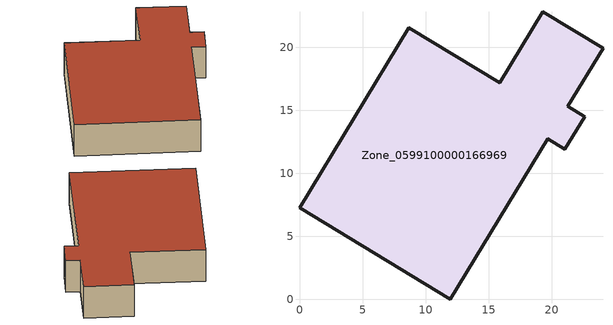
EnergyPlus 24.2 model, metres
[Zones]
Zone_0599100000166969
 floor ground (C_G): 15.87,17.17 19.3,22.82 24.07,19.91 21.27,15.32 22.63,14.48 21.05,11.9 19.7,12.73 11.95,0 0,7.27 8.68,21.54 z0
 wall outside (C_F): 21.05,11.9 22.63,14.48 21.27,15.32 24.07,19.91 19.3,22.82 15.87,17.17 8.68,21.54 0,7.27 11.95,0 19.7,12.73 21.05,11.9 z0:4.13
 roof outside (C_R): 0,7.27 11.95,0 19.7,12.73 21.05,11.9 22.63,14.48 21.27,15.32 24.07,19.91 19.3,22.82 15.87,17.17 8.68,21.54 z4.13
[BUILDING]
Pand.0599100000166969: North Axis=0; Terrain=City; Loads Convergence Tolerance Value=0.04; Temperature Convergence Tolerance Value=0.4; Solar Distribution=FullExterior; Maximum Number of Warmup Days=25; Minimum Number of Warmup Days=1
[Site:Location]
Rotterdam.The.Hague.AP_ZH_NLD Design_Conditions: Latitude=51.96; Longitude=4.45; Time Zone=1; Elevation=-4.5
[SITE:GROUNDTEMPERATURE:BUILDINGSURFACE]
18, 18, 18, 18, 18, 18, 18, 18, 18, 18, 18, 18
[MATERIAL] Thermal Absorptance=0.9; Solar Absorptance=0.7; Visible Absorptance=0.7
Name | Roughness | Thickness | Conductivity | Density | Specific Heat
G.D.1965-1974 | MediumSmooth | 0.15 | 0.882353 | 540 | 1210
F.D.1965-1974 | Rough | 0.3 | 0.697674 | 1920 | 840
R.D.1965-1974 | MediumRough | 0.2 | 0.232558 | 1500 | 1000
[CONSTRUCTION]
C_G: G.D.1965-1974
C_F: F.D.1965-1974
C_R: R.D.1965-1974
[ZONE]
Zone_0599100000166969: Type=1; Multiplier=1; Ceiling Height=Autocalculate; Volume=Autocalculate; Floor Area=autocalculate; Part of Total Floor Area=Yes
[ZONEINFILTRATION:DESIGNFLOWRATE]
Infil_Zone_0599100000166969: Zone or ZoneList or Space or SpaceList=Zone_0599100000166969; Schedule=AlwaysOn; Design Flow Rate Calculation Method=Flow/Area; Flow Rate per Floor Area=0.0042; Constant Term Coefficient=1; Temperature Term Coefficient=0; Velocity Term Coefficient=0; Velocity Squared Term Coefficient=0
[HVACTEMPLATE:ZONE:IDEALLOADSAIRSYSTEM]
Zone_0599100000166969: Maximum Heating Supply Air Temperature=50; Minimum Cooling Supply Air Temperature=13; Maximum Heating Supply Air Humidity Ratio=0.0156; Minimum Cooling Supply Air Humidity Ratio=0.0077; Heating Limit=NoLimit; Cooling Limit=NoLimit; Dehumidification Control Type=ConstantSensibleHeatRatio; Cooling Sensible Heat Ratio=0.7; Dehumidification Setpoint=60; Humidification Control Type=None; Humidification Setpoint=30; Outdoor Air Method=None; Outdoor Air Flow Rate per Person=0.00944; Outdoor Air Flow Rate per Zone Floor Area=0; Outdoor Air Flow Rate per Zone=0; Demand Controlled Ventilation Type=None; Outdoor Air Economizer Type=NoEconomizer; Heat Recovery Type=None; Sensible Heat Recovery Effectiveness=0.7; Latent Heat Recovery Effectiveness=0.65
[ZONECONTROL:THERMOSTAT]
ThermostatControl_Zone_0599100000166969: Zone or ZoneList=Zone_0599100000166969; Control Type Schedule=DualSetpointControlType; Control 1=Thermostat_Zone_0599100000166969; Temperature Difference Between Cutout And Setpoint=0
[THERMOSTATSETPOINT:DUALSETPOINT]
Thermostat_Zone_0599100000166969: Heating Setpoint Temperature Schedule=HeatingSetpoint_Zone_0599100000166969; Cooling Setpoint Temperature Schedule=CoolingSetpoint_Zone_0599100000166969
[SCHEDULE:COMPACT]
HeatingSetpoint_Zone_0599100000166969: Through: 12/31, For: AllDays, Until: 24:00, 21
CoolingSetpoint_Zone_0599100000166969: Through: 12/31, For: AllDays, Until: 24:00, 24
DualSetpointControlType: Through: 12/31, For: AllDays, Until: 24:00, 4
AlwaysOn: Through: 12/31, For: AllDays, Until: 24:00, 1
